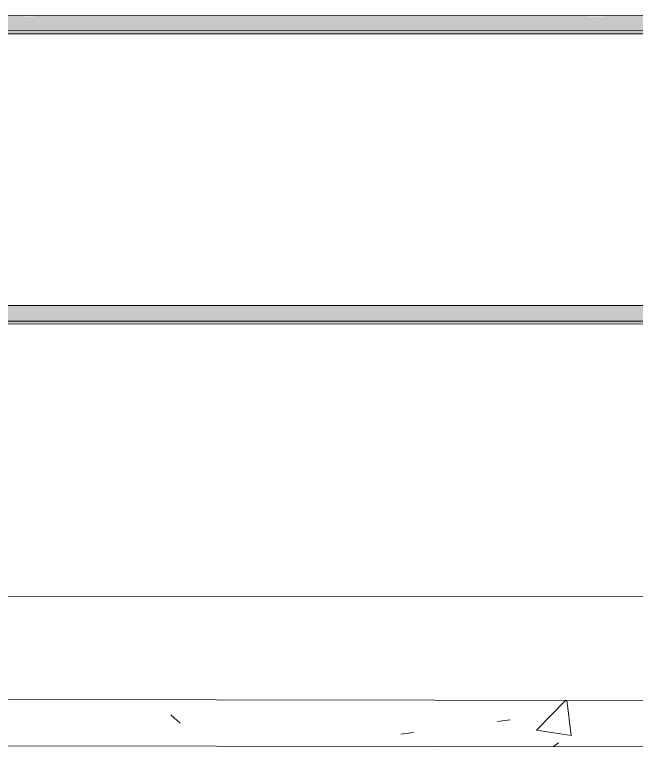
# Model space of a CAD drawing. Header units: inches. Extents: x 27328 to 121296, y -4075 to 4147.
# Drawn here: x 49626.9734 to 49627.0225, y 59.9596 to 60.0175 of the extents above; entities that cross this region are included whole.
import ezdxf

# ---------------------------------------------------------------- set-up
doc = ezdxf.new("R2010")
doc.units = ezdxf.units.IN
doc.header["$MEASUREMENT"] = 0
doc.layers.add('C-BLDG-PADS', color=91, linetype='Continuous', lineweight=9)
doc.layers.add('S-BEAM', color=12, linetype='Continuous', lineweight=9)

# ---------------------------------------------------------------- blocks, each defined once
blk = doc.blocks.new('FP_264-mezzanine - perspective - structure only')
at = {"layer": 'C-BLDG-PADS'}
for p, q in [((23020.146097, 59.961096), (23020.148389, 59.963457)), ((23020.148809, 59.960677), (23020.148482, 59.963457)), ((23020.117264, 59.962312), (23020.118004, 59.96164)), ((23020.143017, 59.961778), (23020.144014, 59.961907)), ((23020.135388, 59.960794), (23020.136385, 59.960923)), ((23020.146097, 59.961096), (23020.148809, 59.960677)), ((23020.147426, 59.959804), (23020.147818, 59.960101))]:
    blk.add_line(p, q, dxfattribs=at)

msp = doc.modelspace()

# ---------------------------------------------------------------- hatches: boundary and pattern name
at = {"layer": 'S-BEAM', "lineweight": 5}
h = msp.add_hatch(color=256, dxfattribs=at)
h.paths.add_polyline_path([(49626.863276, 60.017307), (49626.865809, 60.017309), (49626.865803, 60.017396), (49626.863276, 60.017383), (49626.863276, 60.017351)], flags=0)
h.paths.add_polyline_path([(49626.881289, 60.017318), (49627.064251, 60.017426), (49627.064251, 60.017513), (49626.881289, 60.017391), (49626.881289, 60.017358)], flags=0)
h.paths.add_polyline_path([(49627.067837, 60.017427), (49627.067968, 60.017428), (49627.06795, 60.017515), (49627.067837, 60.017504), (49627.067837, 60.017428)], flags=0)
h = msp.add_hatch(color=256, dxfattribs=at)
h.paths.add_polyline_path([(49626.863276, 60.016189), (49626.865889, 60.01619), (49626.865809, 60.017309), (49626.863276, 60.017307)], flags=0)
h.paths.add_polyline_path([(49626.881289, 60.016198), (49627.064251, 60.016299), (49627.064251, 60.017425), (49626.881289, 60.017318)], flags=0)
h.paths.add_polyline_path([(49627.067837, 60.016301), (49627.068018, 60.016301), (49627.067968, 60.016343), (49627.067968, 60.017427), (49627.067837, 60.017427), (49627.067837, 60.016336)], flags=0)
h = msp.add_hatch(color=256, dxfattribs=at)
h.paths.add_polyline_path([(49626.863276, 60.015957), (49626.865906, 60.015959), (49626.865889, 60.01619), (49626.863276, 60.016189)], flags=0)
h.paths.add_polyline_path([(49626.881289, 60.015967), (49627.06425, 60.016066), (49627.064248, 60.016299), (49626.881289, 60.016198)], flags=0)
h.paths.add_polyline_path([(49627.067837, 60.016068), (49627.06941, 60.016068), (49627.069444, 60.016169), (49627.068245, 60.016113), (49627.067968, 60.016301), (49627.067837, 60.016301)], flags=0)
h = msp.add_hatch(color=256, dxfattribs=at)
h.paths.add_polyline_path([(49626.863279, 60.015914), (49626.865909, 60.015947), (49626.865908, 60.015956), (49626.863279, 60.015946)], flags=0)
h.paths.add_polyline_path([(49626.881292, 60.015924), (49627.064255, 60.016023), (49627.064255, 60.016063), (49626.881292, 60.015957)], flags=0)
h.paths.add_polyline_path([(49627.067842, 60.016025), (49627.068478, 60.016025), (49627.068487, 60.016065), (49627.067842, 60.016065)], flags=0)
h = msp.add_hatch(color=256, dxfattribs=at)
h.paths.add_polyline_path([(49627.067971, 59.994464), (49627.068013, 59.994527), (49627.068058, 59.994539), (49627.067837, 59.994508), (49627.067837, 59.994464), (49627.067968, 59.994464)], flags=0)
h.paths.add_polyline_path([(49627.064251, 59.994464), (49627.064251, 59.994554), (49626.881289, 59.994572), (49626.881289, 59.994498), (49627.064188, 59.994464)], flags=0)
h.paths.add_polyline_path([(49626.867438, 59.994501), (49626.867432, 59.99459), (49626.863276, 59.994579), (49626.863276, 59.994502), (49626.863825, 59.994502)], flags=0)
h = msp.add_hatch(color=256, dxfattribs=at)
h.paths.add_polyline_path([(49627.067968, 59.993337), (49627.067968, 59.994464), (49627.067837, 59.994464), (49627.067837, 59.993337)], flags=0)
h.paths.add_polyline_path([(49627.064251, 59.993338), (49627.064251, 59.994464), (49626.881289, 59.994498), (49626.881289, 59.993379), (49627.060553, 59.993339)], flags=0)
h.paths.add_polyline_path([(49626.867518, 59.993382), (49626.867438, 59.994501), (49626.863276, 59.994485), (49626.863276, 59.993383)], flags=0)
h = msp.add_hatch(color=256, dxfattribs=at)
h.paths.add_polyline_path([(49627.068222, 59.993109), (49627.067968, 59.993337), (49627.067837, 59.99332), (49627.067837, 59.993109), (49627.06798, 59.993109)], flags=0)
h.paths.add_polyline_path([(49627.06425, 59.99311), (49627.064251, 59.993338), (49626.881289, 59.993379), (49626.881289, 59.993152), (49627.064245, 59.99311)], flags=0)
h.paths.add_polyline_path([(49626.867535, 59.993155), (49626.867518, 59.993382), (49626.863276, 59.993383), (49626.863276, 59.993156)], flags=0)

# ---------------------------------------------------------------- linework, layer by layer
at = {"layer": 'C-BLDG-PADS'}
msp.add_line((49627.06426, 59.971581), (49626.881294, 59.971756), dxfattribs=at)
at = {"layer": 'C-BLDG-PADS', "lineweight": 13}
for p, q in [((49627.172447, 59.963265), (49626.168221, 59.964501)), ((49626.168221, 59.960952), (49627.172447, 59.959592))]:
    msp.add_line(p, q, dxfattribs=at)
at = {"layer": 'S-BEAM'}
for p, q in [((49626.881289, 60.017405), (49627.064222, 60.017513)), ((49626.881289, 60.016198), (49627.064251, 60.016299)), ((49627.064252, 60.016066), (49626.881289, 60.015967)), ((49627.064257, 60.016023), (49626.881292, 60.015924)), ((49626.881292, 59.994603), (49627.064257, 59.99457)), ((49626.881289, 59.993379), (49627.064251, 59.993338)), ((49627.064252, 59.99311), (49626.881289, 59.993152))]:
    msp.add_line(p, q, dxfattribs=at)

# ---------------------------------------------------------------- block references
at = {"layer": 'C-BLDG-PADS'}
msp.add_blockref('FP_264-mezzanine - perspective - structure only', (26606.868497, 0), dxfattribs=at)

doc.saveas('drawing.dxf')
